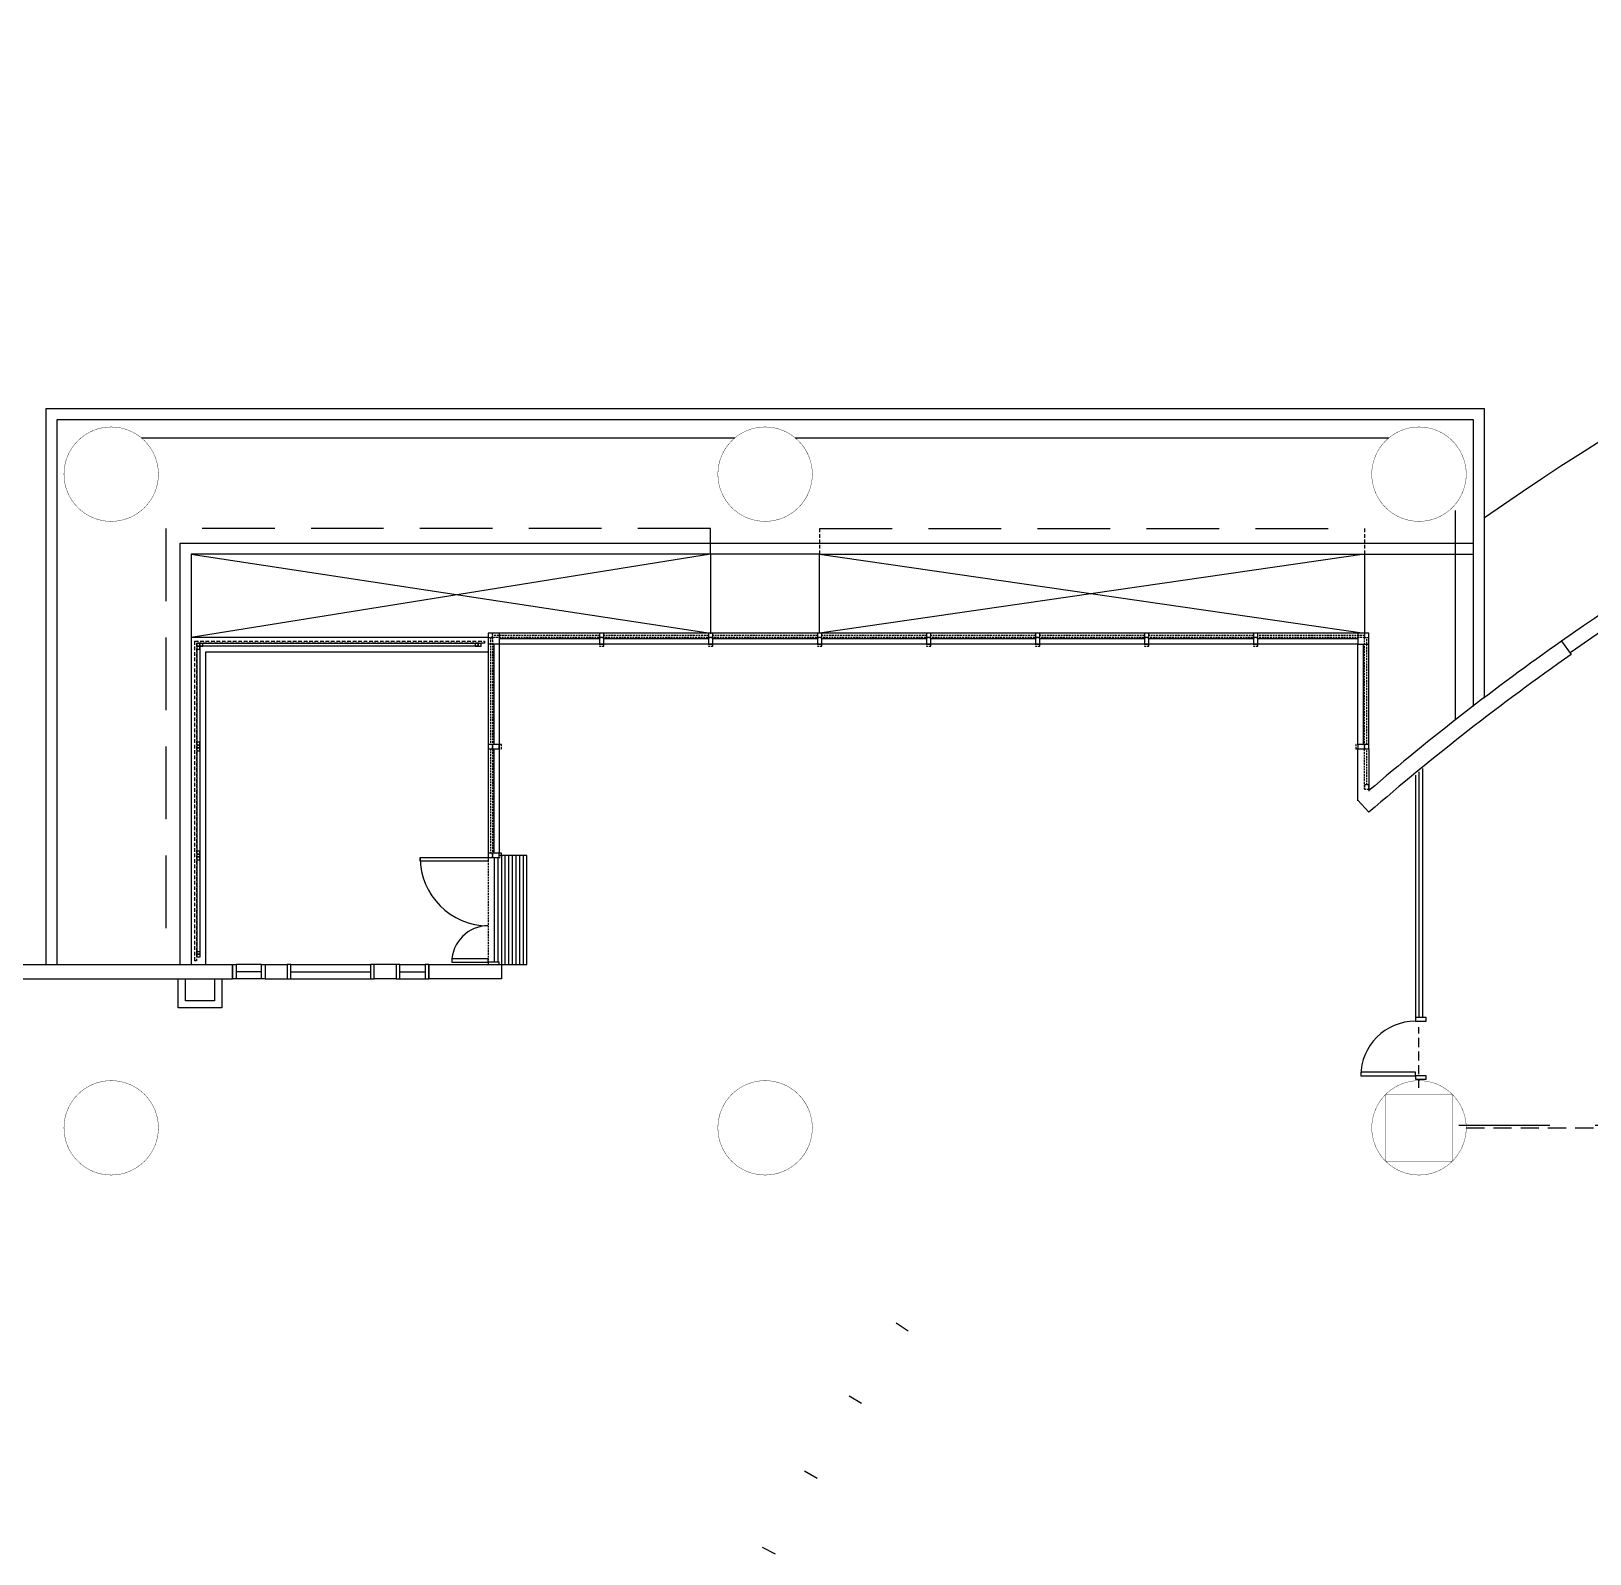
# Model space of a CAD drawing. Extents: x -163002 to 22103, y -103500 to 51643.
# Drawn here: x -103101 to -81649, y 27935 to 48900 of the extents above; entities that cross this region are included whole.
import ezdxf

# ---------------------------------------------------------------- set-up
doc = ezdxf.new("R2010")
doc.units = 0
doc.header["$LTSCALE"] = 1000
doc.header["$MEASUREMENT"] = 0
for name, pattern in [('s2113a$0$DASHED', [0.75, 0.5, -0.25]), ('s2113a$0$GFxref$0$s3123a$0$HIDDEN2', [0.1875, 0.125, -0.0625]), ('s2113a$0$HIDDEN', [0.375, 0.25, -0.125])]:
    doc.linetypes.add(name, pattern=pattern)
doc.layers.get('0').update_dxf_attribs({"linetype": 'CONTINUOUS'})
for name, color, linetype in [('s2113a$0$20', 7, 'CONTINUOUS'), ('s2113a$0$23', 7, 'CONTINUOUS'), ('s2113a$0$56', 7, 'CONTINUOUS'), ('s2113a$0$6', 7, 'CONTINUOUS'), ('s2113a$0$7', 7, 'CONTINUOUS'), ('s2113a$0$A-glaz', 1, 'CONTINUOUS'), ('s2113a$0$A-WallExt', 3, 'CONTINUOUS'), ('s2113a$0$buila', 14, 's2113a$0$HIDDEN'), ('s2113a$0$Cloud', 1, 'CONTINUOUS'), ('s2113a$0$dr', 1, 'CONTINUOUS'), ('s2113a$0$fence', 1, 'CONTINUOUS'), ('s2113a$0$fire shutter', 5, 's2113a$0$GFxref$0$s3123a$0$HIDDEN2'), ('s2113a$0$glass-p', 1, 'CONTINUOUS'), ('s2113a$0$TILE', 8, 'CONTINUOUS'), ('s2113a$0$txt1', 4, 'CONTINUOUS'), ('s2113a$0$wal', 3, 'CONTINUOUS'), ('s2113a$0$walc', 1, 'CONTINUOUS'), ('s2113a$0$wall to be demolish', 7, 'CONTINUOUS')]:
    doc.layers.add(name, color=color, linetype=linetype)
doc.layers.add('s2113a$0$omitted', color=9, linetype='CONTINUOUS', plot=False)

# ---------------------------------------------------------------- blocks, each defined once
blk = doc.blocks.new('s2113a$0$A$C72ED4C1F')
at = {"layer": 's2113a$0$omitted', "linetype": 's2113a$0$HIDDEN', "ltscale": 0.1}
for p, q in [((-3780, -2250), (-3780, -3720)), ((-3750, -2250), (-3750, -5280)), ((-3780, -3780), (-3780, -5220))]:
    blk.add_line(p, q, dxfattribs=at)
for points in [[(-3810, -2250), (-3750, -2250), (-3750, -2190), (-3810, -2190)], [(-2280, -2250), (-2220, -2250), (-2220, -2190), (-2280, -2190)], [(-2220, -2370), (-2220, -2250), (-2280, -2250), (-2280, -2370)], [(-780, -2250), (-720, -2250), (-720, -2190), (-780, -2190)], [(-720, -2370), (-720, -2250), (-780, -2250), (-780, -2370)], [(720, -2250), (780, -2250), (780, -2190), (720, -2190)], [(780, -2370), (780, -2250), (720, -2250), (720, -2370)], [(2220, -2250), (2280, -2250), (2280, -2190), (2220, -2190)], [(2280, -2370), (2280, -2250), (2220, -2250), (2220, -2370)], [(3720, -2250), (3780, -2250), (3780, -2190), (3720, -2190)], [(3780, -2370), (3780, -2250), (3720, -2250), (3720, -2370)], [(5220, -2250), (5280, -2250), (5280, -2190), (5220, -2190)], [(5280, -2370), (5280, -2250), (5220, -2250), (5220, -2370)], [(6720, -2250), (6780, -2250), (6780, -2190), (6720, -2190)], [(6780, -2370), (6780, -2250), (6720, -2250), (6720, -2370)], [(8250, -2250), (8310, -2250), (8310, -2190), (8250, -2190)], [(-3750, -3780), (-3750, -3720), (-3810, -3720), (-3810, -3780)], [(-3630, -3720), (-3750, -3720), (-3750, -3780), (-3630, -3780)], [(8130, -3780), (8250, -3780), (8250, -3720), (8130, -3720)], [(8250, -3720), (8250, -3780), (8310, -3780), (8310, -3720)], [(8250, -4279), (8250, -4339), (8310, -4339), (8310, -4279)], [(-3750, -5280), (-3750, -5220), (-3810, -5220), (-3810, -5280)], [(-3630, -5220), (-3750, -5220), (-3750, -5280), (-3630, -5280)]]:
    blk.add_lwpolyline(points, close=True, dxfattribs=at)
for points in [[(8250, -4339), (8250, -2250), (-3780, -2250)], [(-2280, -2220), (-3750, -2220)], [(-780, -2220), (-2220, -2220)], [(720, -2220), (-720, -2220)], [(2220, -2220), (780, -2220)], [(3720, -2220), (2280, -2220)], [(5220, -2220), (3780, -2220)], [(6720, -2220), (5280, -2220)], [(8250, -2220), (6780, -2220)], [(8280, -3720), (8280, -2250)], [(8280, -4279), (8280, -3780)]]:
    blk.add_lwpolyline(points, dxfattribs=at)
blk = doc.blocks.new('s2113a$0$A$C345C4A68')
at = {"layer": 's2113a$0$glass-p'}
for points in [[(5050, -2330), (1180, -2330), (1180, -6650)], [(5050, -2370), (1220, -2370), (1220, -6650)]]:
    blk.add_lwpolyline(points, dxfattribs=at)
for points in [[(1220, -2330), (1180, -2330), (1180, -2370), (1220, -2370)], [(1260, -2330), (1220, -2330), (1220, -2370), (1260, -2370)], [(5050, -2330), (5010, -2330), (5010, -2370), (5050, -2370)], [(5090, -2330), (5050, -2330), (5050, -2370), (5090, -2370)], [(1220, -2370), (1180, -2370), (1180, -2410), (1220, -2410)], [(1220, -3690), (1180, -3690), (1180, -3730), (1220, -3730)], [(1220, -3730), (1180, -3730), (1180, -3770), (1220, -3770)], [(1220, -3770), (1180, -3770), (1180, -3810), (1220, -3810)], [(1220, -5190), (1180, -5190), (1180, -5230), (1220, -5230)], [(1220, -5230), (1180, -5230), (1180, -5270), (1220, -5270)], [(1220, -5270), (1180, -5270), (1180, -5310), (1220, -5310)], [(1180, -6610), (1180, -6570), (1220, -6570), (1220, -6610)], [(1180, -6650), (1180, -6610), (1220, -6610), (1220, -6650)]]:
    blk.add_lwpolyline(points, close=True, dxfattribs=at)
at = {"layer": 's2113a$0$omitted', "linetype": 's2113a$0$HIDDEN', "ltscale": 0.2}
blk.add_lwpolyline([(5140, -2300), (5140, -2325), (1175, -2325), (1175, -6700), (1150, -6700), (1150, -2300), (5140, -2300)], dxfattribs=at)
at = {"layer": 's2113a$0$txt1'}
for points in [[(5190, -2250), (1100, -2250), (1100, -6750)], [(5190, -2450), (1300, -2450), (1300, -6750)]]:
    blk.add_lwpolyline(points, dxfattribs=at)
blk = doc.blocks.new('s2113a$0$A$C2E1A3156')
at = {"layer": 's2113a$0$A-WallExt'}
for p, q in [((-3250, 200), (-2950, 200)), ((-1450, 200), (-1750, 200)), ((-3250, 0), (-2950, 0)), ((-1450, 0), (-1750, 0))]:
    blk.add_line(p, q, dxfattribs=at)
at = {"layer": 's2113a$0$walc', "linetype": 'Continuous'}
for p, q in [((-3300, 200), (-3650, 200)), ((-3300, 100), (-3650, 100)), ((-2900, 200), (-1800, 200)), ((-2900, 100), (-1800, 100)), ((-1400, 200), (-1050, 200)), ((-1400, 100), (-1050, 100)), ((-3300, 0), (-3650, 0)), ((-2900, 0), (-1800, 0)), ((-1400, 0), (-1050, 0))]:
    blk.add_line(p, q, dxfattribs=at)
for points in [[(-3650, 0), (-3700, 0), (-3700, 200), (-3650, 200)], [(-3250, 0), (-3300, 0), (-3300, 200), (-3250, 200)], [(-2950, 0), (-2900, 0), (-2900, 200), (-2950, 200)], [(-1800, 0), (-1750, 0), (-1750, 200), (-1800, 200)], [(-1450, 0), (-1400, 0), (-1400, 200), (-1450, 200)], [(-1050, 0), (-1000, 0), (-1000, 200), (-1050, 200)]]:
    blk.add_lwpolyline(points, close=True, dxfattribs=at)
blk = doc.blocks.new('s2113a')
at = {"layer": 's2113a$0$20', "color": 14, "linetype": 'Continuous'}
blk.add_line((-82036.4, 40501.9), (-81906.9, 40317.8), dxfattribs=at)
for radius, start, end in [(35700, 125.117242, 130.5100227), (35700, 125.117242, 130.5100227), (35475, 125.117181, 130.8251036)]:
    blk.add_arc((-61499.9, 11300.1), radius, start, end, dxfattribs=at)
at = {"layer": 's2113a$0$23', "color": 14, "linetype": 'Continuous'}
for radius, start, end in [(37700, 94.183153, 124.9557968), (35700.009, 106.356806, 125.117239), (35500.009, 106.356853, 125.117239)]:
    blk.add_arc((-61499.9, 11300.1), radius, start, end, dxfattribs=at)
at = {"layer": 's2113a$0$56', "color": 17, "linetype": 's2113a$0$HIDDEN'}
blk.add_line((-83349.9, 33800.1), (-75649.9, 33800.1), dxfattribs=at)
at = {"layer": 's2113a$0$6', "color": 12, "linetype": 'Continuous', "const_width": 5}
for points in [[(-101349.9, 42800.1, 1), (-102649.9, 42800.1, 1)], [(-92349.9, 42800.1, 1), (-93649.9, 42800.1, 1)], [(-83349.9, 42800.1, 1), (-84649.9, 42800.1, 1)], [(-101349.9, 33800.1, 1), (-102649.9, 33800.1, 1)], [(-92349.9, 33800.1, 1), (-93649.9, 33800.1, 1)], [(-83349.9, 33800.1, 1), (-84649.9, 33800.1, 1)]]:
    blk.add_lwpolyline(points, format="xyb", close=True, dxfattribs=at)
blk.add_lwpolyline([(-84459.5, 33340.5), (-83540.3, 33340.5), (-83540.3, 34259.7), (-84459.5, 34259.7)], close=True, dxfattribs=at)
at = {"layer": 's2113a$0$7', "color": 14, "linetype": 'Continuous'}
for p, q in [((-101584.6, 43300.1), (-93415.2, 43300.1)), ((-92584.6, 43300.1), (-84415.2, 43300.1)), ((-83499.9, 42300.1), (-83499.9, 39415.8))]:
    blk.add_line(p, q, dxfattribs=at)
at = {"layer": 's2113a$0$A-glaz'}
for p, q in [((-96780.169, 40609.926), (-96780.169, 40609.914)), ((-96750.169, 40609.927), (-96750.169, 40609.915)), ((-96660.169, 40609.927), (-96660.138, 37580.094)), ((-96735.168, 40459.921), (-96735.154, 39080.093)), ((-96735.153, 39020.093), (-96735.138, 37580.094))]:
    blk.add_line(p, q, dxfattribs=at)
for points in [[(-84689.944, 39080.1), (-84689.944, 40610.1), (-96810.169, 40609.92), (-96810.138, 37580.093)], [(-84839.944, 39080.1), (-84839.944, 40460.098), (-96810.123, 40459.92)], [(-95279.893, 40534.943), (-96660.169, 40534.922)], [(-93779.893, 40534.965), (-95219.893, 40534.944)], [(-92279.893, 40534.988), (-93719.893, 40534.966)], [(-90779.893, 40535.01), (-92219.893, 40534.988)], [(-89279.893, 40535.032), (-90719.893, 40535.011)], [(-87779.893, 40535.055), (-89219.893, 40535.033)], [(-86279.893, 40535.077), (-87719.893, 40535.055)], [(-84839.944, 40535.098), (-86219.893, 40535.078)], [(-84764.944, 39080.1), (-84764.944, 40460.098)], [(-84049.9, 38656.491), (-84049.9, 35268.074)], [(-83999.9, 38703.435), (-83999.9, 35318.074)], [(-83949.9, 38749.802), (-83949.9, 35318.074)], [(-96810.138, 37580.093), (-96810.069, 37520.093), (-96810.069, 37520.093), (-96660.138, 37520.094), (-96660.138, 37580.094), (-96810.069, 37580.093), (-96810.069, 37580.093)]]:
    blk.add_lwpolyline(points, dxfattribs=at)
for points in [[(-95279.892, 40460.055), (-95219.892, 40460.055), (-95219.894, 40610.1), (-95279.894, 40610.1)], [(-93779.892, 40460.055), (-93719.892, 40460.055), (-93719.894, 40610.1), (-93779.894, 40610.1)], [(-92279.892, 40460.055), (-92219.892, 40460.055), (-92219.894, 40610.1), (-92279.894, 40610.1)], [(-90779.892, 40460.055), (-90719.892, 40460.055), (-90719.894, 40610.1), (-90779.894, 40610.1)], [(-89279.892, 40460.055), (-89219.892, 40460.055), (-89219.894, 40610.1), (-89279.894, 40610.1)], [(-87779.892, 40460.055), (-87719.892, 40460.055), (-87719.894, 40610.1), (-87779.894, 40610.1)], [(-86279.892, 40460.055), (-86219.892, 40460.055), (-86219.894, 40610.1), (-86279.894, 40610.1)], [(-84689.944, 40610.1), (-84839.944, 40610.1), (-84839.944, 40460.098), (-84689.944, 40460.098)], [(-96660.129, 39020.093), (-96660.129, 39080.093), (-96810.069, 39080.093), (-96810.069, 39020.093)], [(-84839.944, 39080.1), (-84839.944, 39020.1), (-84689.937, 39020.1), (-84689.937, 39080.1)], [(-96659.969, 36050.101), (-96659.969, 36080.101), (-96809.9, 36080.1), (-96809.9, 36050.1)], [(-96659.969, 36050.101), (-96659.969, 36080.101), (-96809.9, 36080.1), (-96809.9, 36050.1)]]:
    blk.add_lwpolyline(points, close=True, dxfattribs=at)
for centre, radius, start, end in [((-96810.069, 37520.093), 937.701, 180, 270), ((-96810.069, 36080.093), 502.299, 90, 180)]:
    blk.add_arc(centre, radius, start, end, dxfattribs=at)
at = {"layer": 's2113a$0$A-WallExt'}
for p, q in [((-105712.4, 36050.1), (-100329.22, 36050.1)), ((-100329.22, 36050.1), (-100329.22, 35850.1)), ((-103632.4, 35850.1), (-100329.22, 35850.1))]:
    blk.add_line(p, q, dxfattribs=at)
at = {"layer": 's2113a$0$buila', "linetype": 's2113a$0$DASHED', "ltscale": 0.1}
for p, q in [((-92249.899, 42050.121), (-92249.9, 41700.121)), ((-84749.888, 42050.1), (-84749.889, 41700.1))]:
    blk.add_line(p, q, dxfattribs=at)
at = {"layer": 's2113a$0$buila', "linetype": 's2113a$0$DASHED', "ltscale": 2}
blk.add_line((-92249.9, 42050.1), (-84749.888, 42050.1), dxfattribs=at)
blk.add_lwpolyline([(-93749.913, 41700.1), (-93749.913, 42050.1), (-101249.9, 42050.1), (-101249.9, 36050.1)], dxfattribs=at)
at = {"layer": 's2113a$0$dr', "linetype": 's2113a$0$HIDDEN', "ltscale": 0.1}
blk.add_line((-96809.969, 37520.1), (-96809.955, 36080.1), dxfattribs=at)
at = {"layer": 's2113a$0$dr', "linetype": 'Continuous'}
for points in [[(-96810.069, 37520.093), (-96810.069, 37472.093), (-97747.77, 37472.093), (-97747.77, 37520.093)], [(-96810.069, 36080.093), (-96810.069, 36128.093), (-97310.069, 36128.093), (-97310.069, 36080.093)], [(-83899.9, 35268.074), (-83899.9, 35318.074), (-84049.9, 35318.074), (-84049.9, 35268.074)], [(-84049.9, 34518.074), (-84049.9, 34568.074), (-84799.9, 34568.074), (-84799.9, 34518.074)], [(-83899.9, 34468.074), (-83899.9, 34518.074), (-84049.9, 34518.074), (-84049.9, 34468.074)]]:
    blk.add_lwpolyline(points, close=True, dxfattribs=at)
blk.add_arc((-84049.9, 34518.074), 750, 90, 180, dxfattribs=at)
at = {"layer": 's2113a$0$fence'}
for p, q in [((-92249.9, 41700.121), (-100899.9, 41700.1)), ((-100899.9, 41700.1), (-100899.9, 36050.1)), ((-84749.889, 41700.1), (-83249.9, 41700.1)), ((-96810.123, 40509.914), (-96810.134, 38022.688)), ((-96735.123, 40459.921), (-96735.129, 39080.093)), ((-96735.123, 40459.921), (-96735.129, 39080.093)), ((-96660.123, 40509.913), (-96660.134, 38022.687)), ((-96735.129, 39020.093), (-96735.134, 38022.687)), ((-96735.129, 39020.093), (-96735.134, 38022.687))]:
    blk.add_line(p, q, dxfattribs=at)
for points in [[(-83099.9, 39714.492), (-83099.9, 43700.1), (-102899.9, 43700.1), (-102899.9, 36050.1)], [(-83249.9, 39601.384), (-83249.9, 43550.1), (-102749.9, 43550.1), (-102749.9, 36050.1)], [(-101049.9, 36050.1), (-101049.9, 41850.1), (-83249.9, 41850.1)], [(-93749.913, 41700.1), (-93749.894, 40600.112)], [(-92249.9, 40610.1), (-92249.9, 41700.1), (-84749.889, 41700.1), (-84749.892, 40610.099)]]:
    blk.add_lwpolyline(points, dxfattribs=at)
at = {"layer": 's2113a$0$fire shutter'}
blk.add_line((-83999.9, 34350.1), (-83999.9, 35187.379), dxfattribs=at)
at = {"layer": 's2113a$0$fire shutter', "ltscale": 10}
blk.add_line((-83449.9, 33836.047), (-75549.9, 33836.047), dxfattribs=at)
at = {"layer": 's2113a$0$omitted'}
for points in [[(-84839.964, 40460.098), (-84689.944, 40460.098), (-84689.944, 40610.1), (-84839.964, 40610.1)], [(-84689.944, 40610.1), (-84839.944, 40610.1), (-84839.944, 40460.098), (-84689.944, 40460.098)]]:
    blk.add_lwpolyline(points, close=True, dxfattribs=at)
at = {"layer": 's2113a$0$TILE', "linetype": 'Continuous'}
for p, q in [((-96629.969, 37550.059), (-96629.969, 36050.059)), ((-96579.969, 37550.059), (-96579.969, 36050.059)), ((-96529.969, 37550.059), (-96529.969, 36050.059)), ((-96479.969, 37550.059), (-96479.969, 36050.059)), ((-96429.969, 37550.059), (-96429.969, 36050.059)), ((-96379.969, 37550.059), (-96379.969, 36050.059)), ((-96329.969, 37550.059), (-96329.969, 36050.059)), ((-96729.969, 37520.062), (-96729.969, 36080.062)), ((-96679.969, 37520.062), (-96679.969, 36080.062))]:
    blk.add_line(p, q, dxfattribs=at)
blk.add_lwpolyline([(-96659.969, 36050.059), (-96279.969, 36050.059), (-96279.969, 37550.059), (-96659.969, 37550.059)], dxfattribs=at)
at = {"layer": 's2113a$0$txt1', "color": 1}
for points in [[(-100899.9, 41700.1), (-93749.894, 40609.921)], [(-93749.913, 41700.1), (-100899.9, 40550.1)], [(-92249.9, 41700.1), (-84749.892, 40610.099)], [(-84749.889, 41700.1), (-92249.9, 40610.1)]]:
    blk.add_lwpolyline(points, dxfattribs=at)
at = {"layer": 's2113a$0$wal'}
for p, q in [((-84839.944, 38332.501), (-84839.944, 38460.51)), ((-84839.944, 38313.659), (-84691.669, 38144.42)), ((-97629.22, 36050.1), (-96629.22, 36050.1)), ((-97629.22, 36050.1), (-97629.206, 35850.045)), ((-96629.22, 36050.1), (-96629.22, 35850.192)), ((-96629.22, 35850.192), (-97629.22, 35850.043))]:
    blk.add_line(p, q, dxfattribs=at)
for points in [[(-84839.944, 38304.675), (-84839.944, 39020.1), (-84689.944, 39020.1), (-84689.944, 38434.416)], [(-100479.223, 35850.1), (-100479.223, 35450.1), (-101079.223, 35450.1), (-101079.223, 35850.1)], [(-100579.223, 35850.1), (-100579.223, 35550.1), (-100979.223, 35550.1), (-100979.223, 35850.1)]]:
    blk.add_lwpolyline(points, dxfattribs=at)
at = {"layer": 's2113a$0$wall to be demolish', "color": 14, "linetype": 'Continuous'}
for p, q in [((-91195.6, 31115.6), (-91029.3, 31004.6)), ((-91674, 30002.4), (-91844, 30107.7)), ((-92458.5, 29078), (-92285.1, 28978.4)), ((-93038.1, 28028.4), (-92861.3, 27934.7))]:
    blk.add_line(p, q, dxfattribs=at)
at = {"layer": 's2113a$0$A-glaz'}
blk.add_blockref('s2113a$0$A$C345C4A68', (-101999.9, 42800.1), dxfattribs=at)
at = {"layer": 's2113a$0$Cloud'}
blk.add_blockref('s2113a$0$A$C2E1A3156', (-96629.22, 35850.192), dxfattribs=at)
at = {"layer": 's2113a$0$omitted'}
blk.add_blockref('s2113a$0$A$C72ED4C1F', (-92999.9, 42800.1), dxfattribs=at)

msp = doc.modelspace()

# ---------------------------------------------------------------- block references
msp.add_blockref('s2113a', (0, 0))

doc.saveas('drawing.dxf')
